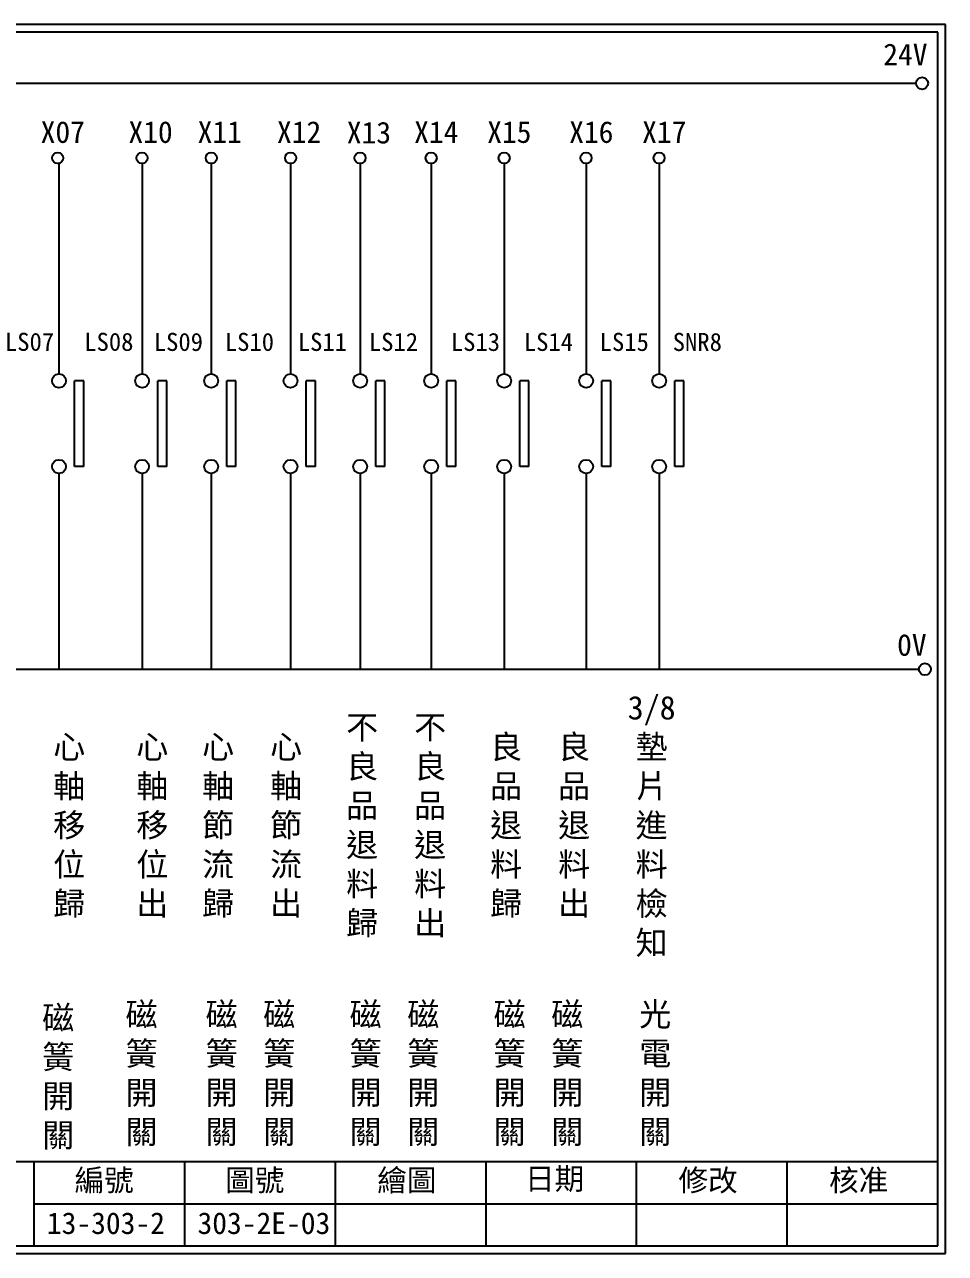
# Model space of a CAD drawing. Extents: x 325 to 612, y 3 to 207.
# Drawn here: x 459.5 to 612.3, y 3 to 207 of the extents above; entities that cross this region are included whole.
import ezdxf

# ---------------------------------------------------------------- set-up
doc = ezdxf.new("R2010")
doc.units = 0
doc.layers.get('0').update_dxf_attribs({"linetype": 'CONTINUOUS'})
doc.layers.add('圖框層', color=7, linetype='CONTINUOUS')
doc.layers.add('標尺寸層', color=3, linetype='CONTINUOUS')
doc.styles.add('CNS', font='romanc.shx', dxfattribs={"bigfont": 'chineset.shx'})
doc.styles.add('STSL', font='KAIU.TTF')

msp = doc.modelspace()

# ---------------------------------------------------------------- linework, layer by layer
for p, q in [((469.3, 147.83), (467.79, 147.83)), ((483.09, 147.83), (481.58, 147.83)), ((494.57, 147.83), (493.07, 147.83)), ((507.74, 147.83), (506.23, 147.83)), ((519.28, 147.83), (517.78, 147.83)), ((531.07, 147.83), (529.57, 147.83)), ((543.18, 147.83), (541.68, 147.83)), ((556.79, 147.83), (555.29, 147.83)), ((568.91, 147.83), (567.4, 147.83)), ((469.3, 133.6), (467.79, 133.6)), ((483.09, 133.6), (481.58, 133.6)), ((494.57, 133.6), (493.07, 133.6)), ((507.74, 133.6), (506.23, 133.6)), ((519.28, 133.6), (517.78, 133.6)), ((531.07, 133.6), (529.57, 133.6)), ((543.18, 133.6), (541.68, 133.6)), ((556.79, 133.6), (555.29, 133.6)), ((568.91, 133.6), (567.4, 133.6))]:
    msp.add_line(p, q)
for centre in [(608.44, 197.22), (608.92, 99.96)]:
    msp.add_circle(centre, 1)
at = {"layer": '圖框層', "color": 7}
for p, q in [((612.32, 206.97), (325.32, 206.97)), ((612.32, 3), (612.32, 206.97)), ((611.07, 205.72), (326.57, 205.72)), ((611.07, 4.25), (611.07, 205.72)), ((326.57, 18.25), (611.07, 18.25)), ((461.07, 4.25), (461.07, 18.25)), ((486.07, 4.25), (486.07, 18.25)), ((511.07, 4.25), (511.07, 18.25)), ((536.07, 4.25), (536.07, 18.25)), ((561.07, 4.25), (561.07, 18.25)), ((586.07, 4.25), (586.07, 18.25)), ((461.07, 11.25), (611.07, 11.25)), ((326.57, 4.25), (611.07, 4.25)), ((325.32, 3), (612.32, 3))]:
    msp.add_line(p, q, dxfattribs=at)
at = {"layer": '標尺寸層', "color": 7}
for p, q in [((329.84, 197.22), (607.44, 197.22)), ((465.19, 183.91), (465.19, 148.99)), ((478.98, 183.91), (478.98, 148.99)), ((490.46, 183.91), (490.46, 148.99)), ((503.63, 183.91), (503.63, 148.99)), ((515.17, 183.91), (515.17, 148.99)), ((526.96, 183.91), (526.96, 148.99)), ((539.08, 183.91), (539.08, 148.99)), ((552.68, 183.91), (552.68, 148.99)), ((564.8, 183.91), (564.8, 148.99)), ((467.79, 133.6), (467.79, 147.83)), ((469.3, 133.6), (469.3, 147.83)), ((481.58, 133.6), (481.58, 147.83)), ((483.09, 133.6), (483.09, 147.83)), ((493.07, 133.6), (493.07, 147.83)), ((494.57, 133.6), (494.57, 147.83)), ((506.23, 133.6), (506.23, 147.83)), ((507.74, 133.6), (507.74, 147.83)), ((517.78, 133.6), (517.78, 147.83)), ((519.28, 133.6), (519.28, 147.83)), ((529.57, 133.6), (529.57, 147.83)), ((531.07, 133.6), (531.07, 147.83)), ((541.68, 133.6), (541.68, 147.83)), ((543.18, 133.6), (543.18, 147.83)), ((555.29, 133.6), (555.29, 147.83)), ((556.79, 133.6), (556.79, 147.83)), ((567.4, 133.6), (567.4, 147.83)), ((568.91, 133.6), (568.91, 147.83)), ((465.19, 132.46), (465.19, 99.96)), ((465.19, 132.45), (465.19, 99.96)), ((478.98, 132.46), (478.98, 99.96)), ((490.46, 132.46), (490.46, 99.96)), ((503.63, 132.46), (503.63, 99.96)), ((515.17, 132.46), (515.17, 99.96)), ((515.17, 132.45), (515.17, 99.96)), ((526.96, 132.46), (526.96, 99.96)), ((526.96, 132.45), (526.96, 99.96)), ((539.08, 132.46), (539.08, 99.96)), ((539.08, 132.45), (539.08, 99.96)), ((552.68, 132.46), (552.68, 99.96)), ((552.68, 132.45), (552.68, 99.96)), ((564.8, 132.46), (564.8, 99.96)), ((564.8, 132.45), (564.8, 99.96)), ((330.05, 99.96), (607.92, 99.96))]:
    msp.add_line(p, q, dxfattribs=at)
for centre, radius in [((464.97, 184.83), 0.92), ((478.98, 184.83), 0.92), ((490.46, 184.83), 0.92), ((503.63, 184.83), 0.92), ((503.63, 184.83), 0.92), ((515.17, 184.83), 0.92), ((526.96, 184.83), 0.92), ((539.08, 184.83), 0.92), ((552.68, 184.83), 0.92), ((564.8, 184.83), 0.92), ((465.19, 147.83), 1.15), ((478.98, 147.83), 1.15), ((490.46, 147.83), 1.15), ((503.63, 147.83), 1.15), ((515.17, 147.83), 1.15), ((526.96, 147.83), 1.15), ((539.08, 147.83), 1.15), ((552.68, 147.83), 1.15), ((564.8, 147.83), 1.15), ((465.19, 133.6), 1.15), ((478.98, 133.6), 1.15), ((490.46, 133.6), 1.15), ((503.63, 133.6), 1.15), ((515.17, 133.6), 1.15), ((526.96, 133.6), 1.15), ((539.08, 133.6), 1.15), ((552.68, 133.6), 1.15), ((564.8, 133.6), 1.15)]:
    msp.add_circle(centre, radius, dxfattribs=at)

# ---------------------------------------------------------------- texts
at = {"layer": '圖框層', "color": 4, "style": 'STSL'}
for s, height, p in [('24V', 3.6, (602, 200.22)), ('X07', 3.6, (462.15, 187.33)), ('X10', 3.6, (476.72, 187.33)), ('X11', 3.6, (488.2, 187.33)), ('X12', 3.6, (501.37, 187.33)), ('X13', 3.6, (512.96, 187.24)), ('X14', 3.6, (524.14, 187.33)), ('X15', 3.6, (536.26, 187.33)), ('X16', 3.6, (549.87, 187.33)), ('X17', 3.6, (561.98, 187.33)), ('LS07', 3, (456.22, 152.81)), ('LS08', 3, (469.39, 152.81)), ('LS09', 3, (480.93, 152.8)), ('LS10', 3, (492.72, 152.8)), ('LS11', 3, (504.83, 152.8)), ('LS12', 3, (516.63, 152.8)), ('LS13', 3, (530.23, 152.8)), ('LS14', 3, (542.35, 152.8)), ('LS15', 3, (554.94, 152.8)), ('SNR8', 3, (567.06, 152.79)), ('0V', 3.6, (604.3, 102.2)), ('編號', 3.6, (467.78, 13.34)), ('圖號', 3.6, (492.78, 13.34)), ('繪圖', 3.6, (518.01, 13.34)), ('日期', 3.6, (542.54, 13.59)), ('修改', 3.6, (568.01, 13.34)), ('核准', 3.6, (593.01, 13.34)), ('13-303-2', 3.6, (463.18, 6.22)), ('303-2E-03', 3.6, (488.18, 6.22))]:
    msp.add_text(s, height=height, dxfattribs=at).set_placement(p)
at = {"layer": '標尺寸層', "color": 7, "char_height": 3.9, "width": 4.9608, "attachment_point": 5, "style": 'CNS'}
for s, insert in [('{\\fDFKai-SB|b0|i0|c136|p65;3/8墊片進料檢知}', (563.56, 73.87)), ('{\\fDFKai-SB|b0|i0|c136|p65;不良品退料歸}', (515.51, 73.88)), ('{\\fDFKai-SB|b0|i0|c136|p65;不良品退料出}', (526.8, 73.88)), ('{\\fDFKai-SB|b0|i0|c136|p65;心軸移位歸}', (466.89, 73.87)), ('{\\fDFKai-SB|b0|i0|c136|p65;心軸移位出}', (480.68, 73.87)), ('{\\fDFKai-SB|b0|i0|c136|p65;心軸節流歸}', (491.6, 73.88)), ('{\\fDFKai-SB|b0|i0|c136|p65;心軸節流出}', (502.89, 73.88)), ('{\\fDFKai-SB|b0|i0|c136|p65;良品退料歸}', (539.41, 73.88)), ('{\\fDFKai-SB|b0|i0|c136|p65;良品退料出}', (550.7, 73.88)), ('{\\fDFKai-SB|b0|i0|c136|p65;磁簧開關}', (478.89, 32.72)), ('{\\fDFKai-SB|b0|i0|c136|p65;磁簧開關}', (492.18, 32.73)), ('{\\fDFKai-SB|b0|i0|c136|p65;磁簧開關}', (501.74, 32.73)), ('{\\fDFKai-SB|b0|i0|c136|p65;磁簧開關}', (516.08, 32.73)), ('{\\fDFKai-SB|b0|i0|c136|p65;磁簧開關}', (525.65, 32.73)), ('{\\fDFKai-SB|b0|i0|c136|p65;磁簧開關}', (539.99, 32.73)), ('{\\fDFKai-SB|b0|i0|c136|p65;磁簧開關}', (549.55, 32.73)), ('{\\fDFKai-SB|b0|i0|c136|p65;光電開關}', (564.15, 32.73)), ('{\\fDFKai-SB|b0|i0|c136|p65;磁簧開關}', (465.06, 32.16))]:
    msp.add_mtext(s, dxfattribs=dict(at, insert=insert))

doc.saveas('drawing.dxf')
